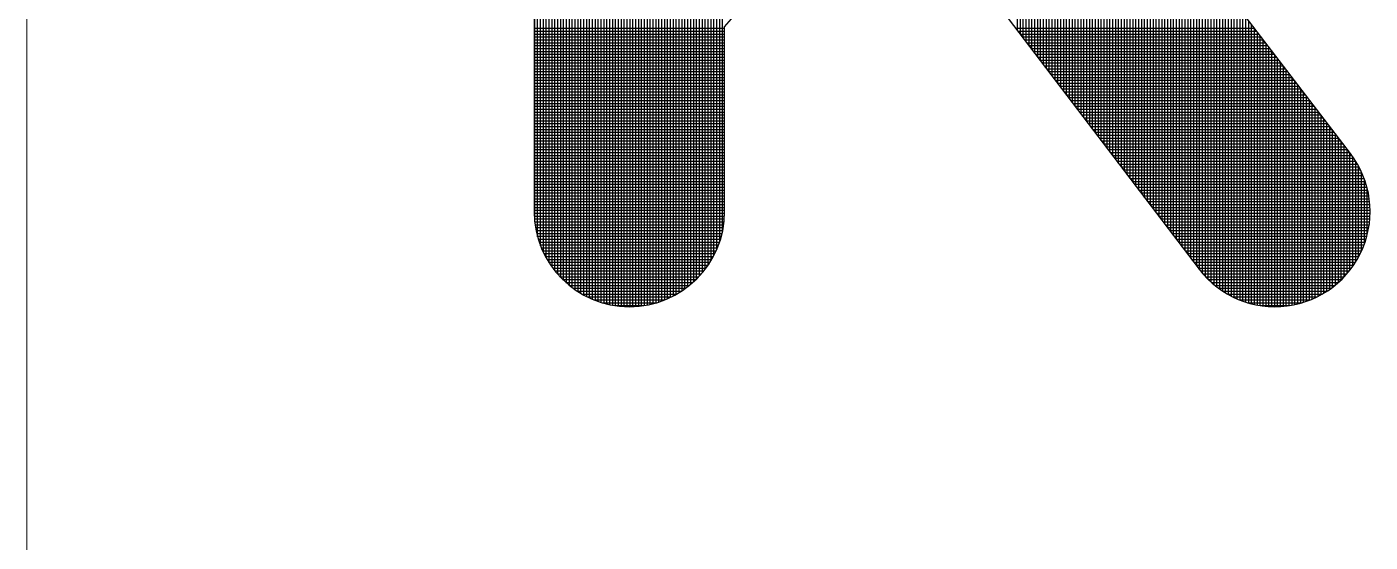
# Model space of a CAD drawing. Header units: inches. Extents: x 1009 to 1850, y 0 to 594.
# Drawn here: x 1676.09 to 1684.15, y 98.07 to 101.16 of the extents above; entities that cross this region are included whole.
import ezdxf

# ---------------------------------------------------------------- set-up
doc = ezdxf.new("R2010")
doc.units = ezdxf.units.IN
doc.header["$MEASUREMENT"] = 0
doc.layers.add('BG 0 -1', color=7, linetype='Continuous')
doc.layers.add('BG ÇÑ±¹Áö¿ª³\xad¹æ±â¼úÁÖ½ÄÈ¸»ç CI', color=7, linetype='Continuous')

msp = doc.modelspace()

# ---------------------------------------------------------------- linework, layer by layer
at = {"layer": 'BG 0 -1', "color": 7, "linetype": 'Continuous', "lineweight": 9}
msp.add_line((1676.0854, 190.4175), (1676.0854, 18.1073), dxfattribs=at)
at = {"layer": 'BG ÇÑ±¹Áö¿ª³\xad¹æ±â¼úÁÖ½ÄÈ¸»ç CI', "color": 242, "linetype": 'Continuous', "lineweight": 25, "true_color": 0xd51c29}
for p, q in [((1679.5176, 99.5126), (1679.5176, 106.1044)), ((1679.535, 99.5069), (1679.535, 106.1101)), ((1679.5523, 99.5019), (1679.5523, 106.1152)), ((1679.5697, 99.4974), (1679.5697, 106.1197)), ((1679.587, 99.4934), (1679.587, 106.1236)), ((1679.6044, 99.4901), (1679.6044, 106.127)), ((1679.6218, 99.4873), (1679.6218, 106.1298)), ((1679.6391, 99.485), (1679.6391, 106.132)), ((1679.6565, 99.4833), (1679.6565, 106.1337)), ((1679.6739, 99.4821), (1679.6739, 106.1349)), ((1679.6912, 99.4814), (1679.6912, 106.1356)), ((1679.7086, 99.4813), (1679.7086, 106.1357)), ((1679.726, 99.4817), (1679.726, 106.1353)), ((1679.7433, 99.4826), (1679.7433, 106.1344)), ((1679.7607, 99.4841), (1679.7607, 106.133)), ((1679.7781, 99.486), (1679.7781, 106.131)), ((1679.7954, 99.4886), (1679.7954, 106.1285)), ((1679.8128, 99.4916), (1679.8128, 106.1254)), ((1679.8301, 99.4953), (1679.8301, 106.1218)), ((1679.8475, 99.4995), (1679.8475, 106.1176)), ((1679.8649, 99.5042), (1679.8649, 106.1128)), ((1679.8822, 99.5096), (1679.8822, 106.1074)), ((1679.8996, 99.5156), (1679.8996, 106.1014)), ((1679.3613, 99.5955), (1679.3613, 106.0215)), ((1679.3787, 99.583), (1679.3787, 106.034)), ((1679.396, 99.5715), (1679.396, 106.0456)), ((1679.4134, 99.5608), (1679.4134, 106.0562)), ((1679.4308, 99.551), (1679.4308, 106.0661)), ((1679.4481, 99.5419), (1679.4481, 106.0752)), ((1679.4655, 99.5335), (1679.4655, 106.0835)), ((1679.4829, 99.5259), (1679.4829, 106.0911)), ((1679.5002, 99.519), (1679.5002, 106.0981)), ((1679.917, 99.5222), (1679.917, 106.0948)), ((1679.9343, 99.5295), (1679.9343, 106.0875)), ((1679.9517, 99.5375), (1679.9517, 106.0796)), ((1679.9691, 99.5462), (1679.9691, 106.0709)), ((1679.9864, 99.5556), (1679.9864, 106.0614)), ((1680.0038, 99.5659), (1680.0038, 106.0512)), ((1680.0212, 99.577), (1680.0212, 106.0401)), ((1680.0385, 99.589), (1680.0385, 106.0281)), ((1679.2745, 99.6759), (1679.2745, 105.9412)), ((1679.2918, 99.657), (1679.2918, 105.9601)), ((1679.3092, 99.6397), (1679.3092, 105.9774)), ((1679.3266, 99.6238), (1679.3266, 105.9933)), ((1679.3439, 99.6091), (1679.3439, 106.008)), ((1680.0559, 99.602), (1680.0559, 106.0151)), ((1680.0733, 99.616), (1680.0733, 106.001)), ((1680.0906, 99.6313), (1680.0906, 105.9858)), ((1680.108, 99.6478), (1680.108, 105.9692)), ((1680.1253, 99.6659), (1680.1253, 105.9511)), ((1679.2224, 99.7451), (1679.2224, 105.8719)), ((1679.2398, 99.7195), (1679.2398, 105.8975)), ((1679.2571, 99.6966), (1679.2571, 105.9204)), ((1680.1427, 99.6856), (1680.1427, 105.9314)), ((1680.1601, 99.7074), (1680.1601, 105.9097)), ((1680.1774, 99.7315), (1680.1774, 105.8855)), ((1680.1948, 99.7586), (1680.1948, 105.8584)), ((1679.1877, 99.8077), (1679.1877, 105.8094)), ((1679.205, 99.7741), (1679.205, 105.8429)), ((1680.2122, 99.7897), (1680.2122, 105.8274)), ((1680.2295, 99.8262), (1680.2295, 105.7909)), ((1679.1529, 99.9008), (1679.1529, 105.7163)), ((1679.1703, 99.8481), (1679.1703, 105.7689)), ((1680.2469, 99.8715), (1680.2469, 105.7456)), ((1679.1356, 99.9912), (1679.1356, 105.6258)), ((1680.2643, 99.9352), (1680.2643, 105.6819)), ((1679.1322, 105.5635), (1679.1322, 100.0535)), ((1684.0357, 100.4017), (1681.9619, 103.1142)), ((1682.0354, 101.1416), (1682.0354, 103.018)), ((1682.0528, 101.1187), (1682.0528, 102.9953)), ((1682.0702, 101.0959), (1682.0702, 102.9726)), ((1682.0875, 101.0731), (1682.0875, 102.9499)), ((1682.1049, 101.0502), (1682.1049, 102.9272)), ((1682.1223, 101.0274), (1682.1223, 102.9045)), ((1682.1396, 101.0046), (1682.1396, 102.8817)), ((1682.157, 100.9817), (1682.157, 102.859)), ((1682.1744, 100.9589), (1682.1744, 102.8363)), ((1682.1917, 100.936), (1682.1917, 102.8136)), ((1682.2091, 100.9132), (1682.2091, 102.7909)), ((1682.2264, 100.8904), (1682.2264, 102.7682)), ((1682.2438, 100.8675), (1682.2438, 102.7455)), ((1682.2612, 100.8447), (1682.2612, 102.7228)), ((1682.2785, 100.8218), (1682.2785, 102.7)), ((1682.2959, 100.799), (1682.2959, 102.6773)), ((1682.3133, 100.7762), (1682.3133, 102.6546)), ((1682.3306, 100.7533), (1682.3306, 102.6319)), ((1682.348, 100.7305), (1682.348, 102.6092)), ((1682.3654, 100.7077), (1682.3654, 102.5865)), ((1682.3827, 100.6848), (1682.3827, 102.5638)), ((1682.4001, 100.662), (1682.4001, 102.541)), ((1682.4175, 100.6391), (1682.4175, 102.5183)), ((1682.4348, 100.6163), (1682.4348, 102.4956)), ((1682.4522, 100.5935), (1682.4522, 102.4729)), ((1682.4696, 100.5706), (1682.4696, 102.4502)), ((1682.4869, 100.5478), (1682.4869, 102.4275)), ((1682.5043, 100.5249), (1682.5043, 102.4048)), ((1682.5216, 100.5021), (1682.5216, 102.3821)), ((1682.539, 100.4793), (1682.539, 102.3593)), ((1682.5564, 100.4564), (1682.5564, 102.3366)), ((1682.5737, 100.4336), (1682.5737, 102.3139)), ((1680.2766, 101.1633), (1681.2033, 102.236)), ((1681.2033, 102.236), (1683.1265, 99.7066)), ((1682.5911, 100.4108), (1682.5911, 102.2912)), ((1682.6085, 100.3879), (1682.6085, 102.2685)), ((1682.6258, 100.3651), (1682.6258, 102.2458)), ((1682.6432, 100.3422), (1682.6432, 102.2231)), ((1682.6606, 100.3194), (1682.6606, 102.2004)), ((1682.6779, 100.2966), (1682.6779, 102.1776)), ((1682.6953, 100.2737), (1682.6953, 102.1549)), ((1682.7127, 100.2509), (1682.7127, 102.1322)), ((1682.73, 100.228), (1682.73, 102.1095)), ((1682.7474, 100.2052), (1682.7474, 102.0868)), ((1682.7647, 100.1824), (1682.7647, 102.0641)), ((1682.7821, 100.1595), (1682.7821, 102.0414)), ((1682.7995, 100.1367), (1682.7995, 102.0187)), ((1682.8168, 100.1139), (1682.8168, 101.9959)), ((1682.8342, 100.091), (1682.8342, 101.9732)), ((1682.8516, 100.0682), (1682.8516, 101.9505)), ((1682.8689, 100.0453), (1682.8689, 101.9278)), ((1682.8863, 100.0225), (1682.8863, 101.9051)), ((1682.9037, 99.9997), (1682.9037, 101.8824)), ((1682.921, 99.9768), (1682.921, 101.8597)), ((1682.9384, 99.954), (1682.9384, 101.837)), ((1682.9558, 99.9311), (1682.9558, 101.8142)), ((1682.9731, 99.9083), (1682.9731, 101.7915)), ((1682.9905, 99.8855), (1682.9905, 101.7688)), ((1683.0079, 99.8626), (1683.0079, 101.7461)), ((1683.0252, 99.8398), (1683.0252, 101.7234)), ((1683.0426, 99.817), (1683.0426, 101.7007)), ((1683.0599, 99.7941), (1683.0599, 101.678)), ((1683.0773, 99.7713), (1683.0773, 101.6552)), ((1683.0947, 99.7484), (1683.0947, 101.6325)), ((1683.112, 99.7256), (1683.112, 101.6098)), ((1683.1294, 99.7028), (1683.1294, 101.5871)), ((1683.1468, 99.6815), (1683.1468, 101.5644)), ((1683.1641, 99.6621), (1683.1641, 101.5417)), ((1683.1815, 99.6444), (1683.1815, 101.519)), ((1683.1989, 99.6281), (1683.1989, 101.4963)), ((1683.2162, 99.6131), (1683.2162, 101.4735)), ((1683.2336, 99.5992), (1683.2336, 101.4508)), ((1683.251, 99.5865), (1683.251, 101.4281)), ((1683.2683, 99.5746), (1683.2683, 101.4054)), ((1683.2857, 99.5637), (1683.2857, 101.3827)), ((1683.303, 99.5536), (1683.303, 101.36)), ((1683.3204, 99.5444), (1683.3204, 101.3373)), ((1683.3378, 99.5358), (1683.3378, 101.3146)), ((1683.3551, 99.528), (1683.3551, 101.2918)), ((1683.3725, 99.5208), (1683.3725, 101.2691)), ((1683.3899, 99.5143), (1683.3899, 101.2464)), ((1683.4072, 99.5085), (1683.4072, 101.2237)), ((1683.4246, 99.5032), (1683.4246, 101.201)), ((1683.442, 99.4986), (1683.442, 101.1783)), ((1679.1322, 101.155), (1680.2766, 101.155)), ((1679.1322, 101.1376), (1680.2766, 101.1376)), ((1679.1322, 101.1202), (1680.2766, 101.1202)), ((1679.1322, 101.1029), (1680.2766, 101.1029)), ((1680.2766, 100.0535), (1680.2766, 101.1633)), ((1682.0253, 101.155), (1683.4598, 101.155)), ((1682.0385, 101.1376), (1683.4731, 101.1376)), ((1682.0517, 101.1202), (1683.4863, 101.1202)), ((1682.0649, 101.1029), (1683.4996, 101.1029)), ((1683.4593, 99.4945), (1683.4593, 101.1556)), ((1683.4767, 99.491), (1683.4767, 101.1329)), ((1683.4941, 99.488), (1683.4941, 101.1101)), ((1679.1322, 101.0855), (1680.2766, 101.0855)), ((1679.1322, 101.0681), (1680.2766, 101.0681)), ((1679.1322, 101.0508), (1680.2766, 101.0508)), ((1679.1322, 101.0334), (1680.2766, 101.0334)), ((1682.0781, 101.0855), (1683.5129, 101.0855)), ((1682.0913, 101.0681), (1683.5262, 101.0681)), ((1682.1045, 101.0508), (1683.5394, 101.0508)), ((1682.1177, 101.0334), (1683.5527, 101.0334)), ((1683.5114, 99.4856), (1683.5114, 101.0874)), ((1683.5288, 99.4837), (1683.5288, 101.0647)), ((1683.5462, 99.4824), (1683.5462, 101.042)), ((1683.5635, 99.4816), (1683.5635, 101.0193)), ((1679.1322, 101.016), (1680.2766, 101.016)), ((1679.1322, 100.9987), (1680.2766, 100.9987)), ((1679.1322, 100.9813), (1680.2766, 100.9813)), ((1679.1322, 100.9639), (1680.2766, 100.9639)), ((1679.1322, 100.9466), (1680.2766, 100.9466)), ((1682.1309, 101.016), (1683.566, 101.016)), ((1682.1441, 100.9987), (1683.5793, 100.9987)), ((1682.1573, 100.9813), (1683.5926, 100.9813)), ((1682.1705, 100.9639), (1683.6058, 100.9639)), ((1682.1837, 100.9466), (1683.6191, 100.9466)), ((1683.5809, 99.4813), (1683.5809, 100.9966)), ((1683.5982, 99.4815), (1683.5982, 100.9739)), ((1683.6156, 99.4823), (1683.6156, 100.9511)), ((1679.1322, 100.9292), (1680.2766, 100.9292)), ((1679.1322, 100.9119), (1680.2766, 100.9119)), ((1679.1322, 100.8945), (1680.2766, 100.8945)), ((1679.1322, 100.8771), (1680.2766, 100.8771)), ((1679.1322, 100.8598), (1680.2766, 100.8598)), ((1682.1969, 100.9292), (1683.6324, 100.9292)), ((1682.2101, 100.9119), (1683.6457, 100.9119)), ((1682.2233, 100.8945), (1683.6589, 100.8945)), ((1682.2365, 100.8771), (1683.6722, 100.8771)), ((1682.2497, 100.8598), (1683.6855, 100.8598)), ((1683.633, 99.4836), (1683.633, 100.9284)), ((1683.6503, 99.4854), (1683.6503, 100.9057)), ((1683.6677, 99.4878), (1683.6677, 100.883)), ((1683.6851, 99.4907), (1683.6851, 100.8603)), ((1679.1322, 100.8424), (1680.2766, 100.8424)), ((1679.1322, 100.825), (1680.2766, 100.825)), ((1679.1322, 100.8077), (1680.2766, 100.8077)), ((1679.1322, 100.7903), (1680.2766, 100.7903)), ((1682.2629, 100.8424), (1683.6988, 100.8424)), ((1682.2761, 100.825), (1683.712, 100.825)), ((1682.2893, 100.8077), (1683.7253, 100.8077)), ((1682.3025, 100.7903), (1683.7386, 100.7903)), ((1683.7024, 99.4942), (1683.7024, 100.8376)), ((1683.7198, 99.4982), (1683.7198, 100.8149)), ((1683.7372, 99.5028), (1683.7372, 100.7922)), ((1679.1322, 100.7729), (1680.2766, 100.7729)), ((1679.1322, 100.7556), (1680.2766, 100.7556)), ((1679.1322, 100.7382), (1680.2766, 100.7382)), ((1679.1322, 100.7208), (1680.2766, 100.7208)), ((1679.1322, 100.7035), (1680.2766, 100.7035)), ((1682.3157, 100.7729), (1683.7519, 100.7729)), ((1682.3289, 100.7556), (1683.7651, 100.7556)), ((1682.3421, 100.7382), (1683.7784, 100.7382)), ((1682.3553, 100.7208), (1683.7917, 100.7208)), ((1682.3685, 100.7035), (1683.805, 100.7035)), ((1683.7545, 99.5081), (1683.7545, 100.7694)), ((1683.7719, 99.5139), (1683.7719, 100.7467)), ((1683.7893, 99.5203), (1683.7893, 100.724)), ((1683.8066, 99.5274), (1683.8066, 100.7013)), ((1679.1322, 100.6861), (1680.2766, 100.6861)), ((1679.1322, 100.6687), (1680.2766, 100.6687)), ((1679.1322, 100.6514), (1680.2766, 100.6514)), ((1679.1322, 100.634), (1680.2766, 100.634)), ((1679.1322, 100.6167), (1680.2766, 100.6167)), ((1682.3817, 100.6861), (1683.8182, 100.6861)), ((1682.3949, 100.6687), (1683.8315, 100.6687)), ((1682.4081, 100.6514), (1683.8448, 100.6514)), ((1682.4213, 100.634), (1683.8581, 100.634)), ((1682.4346, 100.6167), (1683.8713, 100.6167)), ((1683.824, 99.5352), (1683.824, 100.6786)), ((1683.8413, 99.5437), (1683.8413, 100.6559)), ((1683.8587, 99.5529), (1683.8587, 100.6332)), ((1679.1322, 100.5993), (1680.2766, 100.5993)), ((1679.1322, 100.5819), (1680.2766, 100.5819)), ((1679.1322, 100.5646), (1680.2766, 100.5646)), ((1679.1322, 100.5472), (1680.2766, 100.5472)), ((1682.4478, 100.5993), (1683.8846, 100.5993)), ((1682.461, 100.5819), (1683.8979, 100.5819)), ((1682.4742, 100.5646), (1683.9112, 100.5646)), ((1682.4874, 100.5472), (1683.9244, 100.5472)), ((1683.8761, 99.5629), (1683.8761, 100.6105)), ((1683.8934, 99.5737), (1683.8934, 100.5877)), ((1683.9108, 99.5855), (1683.9108, 100.565)), ((1683.9282, 99.5982), (1683.9282, 100.5423)), ((1679.1322, 100.5298), (1680.2766, 100.5298)), ((1679.1322, 100.5125), (1680.2766, 100.5125)), ((1679.1322, 100.4951), (1680.2766, 100.4951)), ((1679.1322, 100.4777), (1680.2766, 100.4777)), ((1679.1322, 100.4604), (1680.2766, 100.4604)), ((1682.5006, 100.5298), (1683.9377, 100.5298)), ((1682.5138, 100.5125), (1683.951, 100.5125)), ((1682.527, 100.4951), (1683.9643, 100.4951)), ((1682.5402, 100.4777), (1683.9775, 100.4777)), ((1682.5534, 100.4604), (1683.9908, 100.4604)), ((1683.9455, 99.612), (1683.9455, 100.5196)), ((1683.9629, 99.6269), (1683.9629, 100.4969)), ((1683.9803, 99.643), (1683.9803, 100.4742)), ((1679.1322, 100.443), (1680.2766, 100.443)), ((1679.1322, 100.4256), (1680.2766, 100.4256)), ((1679.1322, 100.4083), (1680.2766, 100.4083)), ((1679.1322, 100.3909), (1680.2766, 100.3909)), ((1679.1322, 100.3736), (1680.2766, 100.3736)), ((1682.5666, 100.443), (1684.0041, 100.443)), ((1682.5798, 100.4256), (1684.0174, 100.4256)), ((1682.593, 100.4083), (1684.0306, 100.4083)), ((1682.6062, 100.3909), (1684.0437, 100.3909)), ((1682.6194, 100.3736), (1684.0559, 100.3736)), ((1683.9976, 99.6607), (1683.9976, 100.4515)), ((1684.015, 99.6799), (1684.015, 100.4288)), ((1684.0324, 99.7011), (1684.0324, 100.406)), ((1684.0497, 99.7245), (1684.0497, 100.3826)), ((1679.1322, 100.3562), (1680.2766, 100.3562)), ((1679.1322, 100.3388), (1680.2766, 100.3388)), ((1679.1322, 100.3215), (1680.2766, 100.3215)), ((1679.1322, 100.3041), (1680.2766, 100.3041)), ((1682.6326, 100.3562), (1684.0672, 100.3562)), ((1682.6458, 100.3388), (1684.0776, 100.3388)), ((1682.659, 100.3215), (1684.0872, 100.3215)), ((1682.6722, 100.3041), (1684.096, 100.3041)), ((1684.0671, 99.7507), (1684.0671, 100.3564)), ((1684.0844, 99.7805), (1684.0844, 100.3266)), ((1684.1018, 99.8152), (1684.1018, 100.2918)), ((1679.1322, 100.2867), (1680.2766, 100.2867)), ((1679.1322, 100.2694), (1680.2766, 100.2694)), ((1679.1322, 100.252), (1680.2766, 100.252)), ((1679.1322, 100.2346), (1680.2766, 100.2346)), ((1679.1322, 100.2173), (1680.2766, 100.2173)), ((1682.6854, 100.2867), (1684.1041, 100.2867)), ((1682.6986, 100.2694), (1684.1115, 100.2694)), ((1682.7118, 100.252), (1684.1183, 100.252)), ((1682.725, 100.2346), (1684.1244, 100.2346)), ((1682.7382, 100.2173), (1684.1299, 100.2173)), ((1684.1192, 99.8575), (1684.1192, 100.2495)), ((1679.1322, 100.1999), (1680.2766, 100.1999)), ((1679.1322, 100.1825), (1680.2766, 100.1825)), ((1679.1322, 100.1652), (1680.2766, 100.1652)), ((1679.1322, 100.1478), (1680.2766, 100.1478)), ((1679.1322, 100.1304), (1680.2766, 100.1304)), ((1682.7514, 100.1999), (1684.1348, 100.1999)), ((1682.7646, 100.1825), (1684.1391, 100.1825)), ((1682.7778, 100.1652), (1684.1428, 100.1652)), ((1682.791, 100.1478), (1684.146, 100.1478)), ((1682.8042, 100.1304), (1684.1486, 100.1304)), ((1684.1365, 99.9141), (1684.1365, 100.193)), ((1679.1322, 100.1131), (1680.2766, 100.1131)), ((1679.1322, 100.0957), (1680.2766, 100.0957)), ((1679.1322, 100.0784), (1680.2766, 100.0784)), ((1679.1322, 100.061), (1680.2766, 100.061)), ((1682.8174, 100.1131), (1684.1507, 100.1131)), ((1682.8306, 100.0957), (1684.1522, 100.0957)), ((1682.8438, 100.0784), (1684.1533, 100.0784)), ((1682.857, 100.061), (1684.1537, 100.061)), ((1679.1323, 100.0436), (1680.2765, 100.0436)), ((1679.1328, 100.0263), (1680.276, 100.0263)), ((1679.1339, 100.0089), (1680.2749, 100.0089)), ((1679.1355, 99.9915), (1680.2733, 99.9915)), ((1679.1377, 99.9742), (1680.2711, 99.9742)), ((1682.8702, 100.0436), (1684.1537, 100.0436)), ((1682.8834, 100.0263), (1684.1531, 100.0263)), ((1682.8966, 100.0089), (1684.1521, 100.0089)), ((1682.9098, 99.9915), (1684.1504, 99.9915)), ((1682.923, 99.9742), (1684.1483, 99.9742)), ((1679.1404, 99.9568), (1680.2684, 99.9568)), ((1679.1437, 99.9394), (1680.2651, 99.9394)), ((1679.1475, 99.9221), (1680.2613, 99.9221)), ((1679.1519, 99.9047), (1680.2569, 99.9047)), ((1679.1568, 99.8873), (1680.252, 99.8873)), ((1682.9362, 99.9568), (1684.1456, 99.9568)), ((1682.9495, 99.9394), (1684.1423, 99.9394)), ((1682.9627, 99.9221), (1684.1385, 99.9221)), ((1682.9759, 99.9047), (1684.1341, 99.9047)), ((1682.9891, 99.8873), (1684.1291, 99.8873)), ((1679.1624, 99.87), (1680.2464, 99.87)), ((1679.1686, 99.8526), (1680.2402, 99.8526)), ((1679.1754, 99.8353), (1680.2334, 99.8353)), ((1679.1829, 99.8179), (1680.2259, 99.8179)), ((1683.0023, 99.87), (1684.1236, 99.87)), ((1683.0155, 99.8526), (1684.1174, 99.8526)), ((1683.0287, 99.8353), (1684.1105, 99.8353)), ((1683.0419, 99.8179), (1684.103, 99.8179)), ((1679.1911, 99.8005), (1680.2177, 99.8005)), ((1679.2001, 99.7832), (1680.2087, 99.7832)), ((1679.2098, 99.7658), (1680.199, 99.7658)), ((1679.2203, 99.7484), (1680.1885, 99.7484)), ((1679.2317, 99.7311), (1680.1771, 99.7311)), ((1683.0551, 99.8005), (1684.0948, 99.8005)), ((1683.0683, 99.7832), (1684.0859, 99.7832)), ((1683.0815, 99.7658), (1684.0762, 99.7658)), ((1683.0947, 99.7484), (1684.0657, 99.7484)), ((1683.1079, 99.7311), (1684.0543, 99.7311)), ((1679.244, 99.7137), (1680.1648, 99.7137)), ((1679.2573, 99.6963), (1680.1515, 99.6963)), ((1679.2718, 99.679), (1680.137, 99.679)), ((1679.2874, 99.6616), (1680.1214, 99.6616)), ((1683.1211, 99.7137), (1684.042, 99.7137)), ((1683.1345, 99.6963), (1684.0286, 99.6963)), ((1683.1489, 99.679), (1684.0142, 99.679)), ((1683.1646, 99.6616), (1683.9985, 99.6616)), ((1679.3045, 99.6442), (1680.1043, 99.6442)), ((1679.323, 99.6269), (1680.0857, 99.6269)), ((1679.3434, 99.6095), (1680.0654, 99.6095)), ((1679.3659, 99.5921), (1680.0429, 99.5921)), ((1679.3909, 99.5748), (1680.0179, 99.5748)), ((1683.1816, 99.6442), (1683.9815, 99.6442)), ((1683.2002, 99.6269), (1683.9629, 99.6269)), ((1683.2206, 99.6095), (1683.9425, 99.6095)), ((1683.2431, 99.5921), (1683.9201, 99.5921)), ((1683.2681, 99.5748), (1683.895, 99.5748)), ((1679.4192, 99.5574), (1679.9896, 99.5574)), ((1679.4518, 99.5401), (1679.957, 99.5401)), ((1679.4907, 99.5227), (1679.9181, 99.5227)), ((1679.5403, 99.5053), (1679.8685, 99.5053)), ((1679.6172, 99.488), (1679.7915, 99.488)), ((1683.2964, 99.5574), (1683.8668, 99.5574)), ((1683.329, 99.5401), (1683.8342, 99.5401)), ((1683.3679, 99.5227), (1683.7953, 99.5227)), ((1683.4174, 99.5053), (1683.7457, 99.5053)), ((1683.4944, 99.488), (1683.6687, 99.488))]:
    msp.add_line(p, q, dxfattribs=at)
for centre, start, end in [((1683.5816, 100.0535), 217.32253, 37.47495), ((1679.7044, 100.0535), 180, 0)]:
    msp.add_arc(centre, 0.5722, start, end, dxfattribs=at)

doc.saveas('drawing.dxf')
